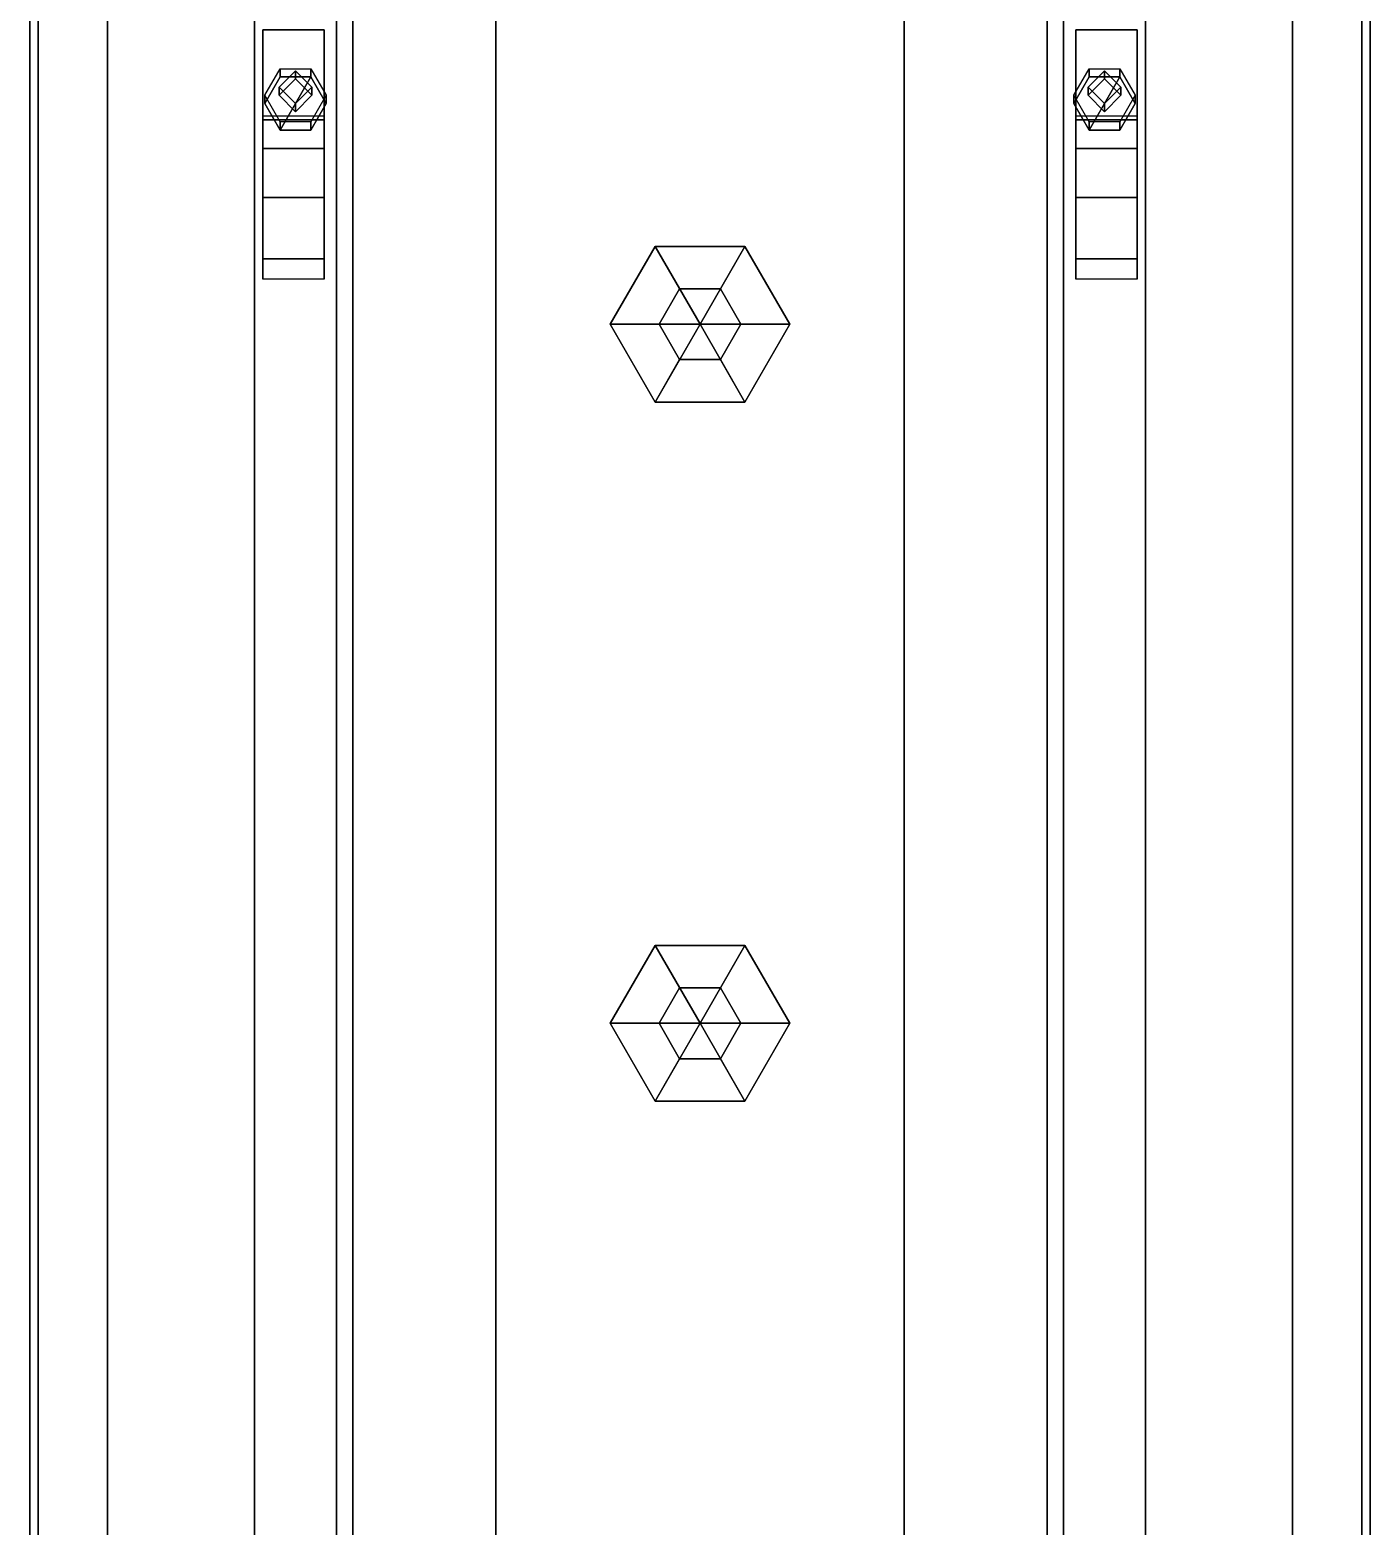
# Model space of a CAD drawing. Extents: x -1.7 to 1.6, y -7.7 to 7.7.
# Drawn here: x -1.64 to 1.64, y 0 to 3.66 of the extents above; entities that cross this region are included whole.
import ezdxf

# ---------------------------------------------------------------- set-up
doc = ezdxf.new("R2010")
doc.units = 0
doc.layers.get('0').update_dxf_attribs({"linetype": 'CONTINUOUS'})
doc.layers.add('SUSPENSION', color=5, linetype='CONTINUOUS')

msp = doc.modelspace()

# ---------------------------------------------------------------- linework, layer by layer
for points in [[(-1.09, 7.1, 0.92), (-1.09, -7.1, 0.92), (-1.09, -7.1, 1.19), (-1.09, 7.1, 1.19)], [(-0.85, 6.8, 0.92), (-0.85, -6.8, 0.92), (-1.09, -7.1, 0.92), (-1.09, 7.1, 0.92)], [(1.09, 7.1, 0.92), (1.09, -7.1, 0.92), (0.85, -6.8, 0.92), (0.85, 6.8, 0.92)], [(1.09, -7.1, 1.19), (1.09, -7.1, 0.92), (1.09, 7.1, 0.92), (1.09, 7.1, 1.19)], [(-1.64, 7, 3.45), (-1.64, -7, 3.45), (-1.64, -7, 3.59), (-1.64, 7, 3.59)], [(-1.64, 7, 3.59), (-1.64, -7, 3.59), (-1.62, -7, 3.73), (-1.62, 7, 3.73)], [(-1.62, -7, 3.73), (-1.45, -7, 3.83), (-1.45, 7, 3.83), (-1.62, 7, 3.73)], [(-1.45, 7, 3.83), (-1.45, -7, 3.83), (-0.89, -7, 4.03), (-0.89, 7, 4.03)], [(-0.89, -7, 4.03), (-0.5, -7, 4.14), (-0.5, 7, 4.14), (-0.89, 7, 4.03)], [(-0.5, 7, 4.14), (-0.5, -7, 4.14), (0.5, -7, 4.14), (0.5, 7, 4.14)], [(0.5, 7, 4.14), (0.5, -7, 4.14), (0.89, -7, 4.03), (0.89, 7, 4.03)], [(0.89, -7, 4.03), (1.45, -7, 3.83), (1.45, 7, 3.83), (0.89, 7, 4.03)], [(1.45, 7, 3.83), (1.45, -7, 3.83), (1.62, -7, 3.73), (1.62, 7, 3.73)], [(1.62, -7, 3.73), (1.64, -7, 3.59), (1.64, 7, 3.59), (1.62, 7, 3.73)], [(1.64, -7, 3.59), (1.64, -7, 3.45), (1.64, 7, 3.45), (1.64, 7, 3.59)], [(-0.85, -6.8, 1.19), (-0.85, -6.8, 0.92), (-0.85, 6.8, 0.92), (-0.85, 6.8, 1.19)], [(0.85, 6.8, 0.92), (0.85, -6.8, 0.92), (0.85, -6.8, 1.19), (0.85, 6.8, 1.19)], [(-1.64, 6, 1.19), (-1.64, -6, 1.19), (-1.64, -6, 3.45), (-1.64, 6, 3.45)], [(1.64, 6, 1.19), (1.64, -6, 1.19), (-1.64, -6, 1.19), (-1.64, 6, 1.19)], [(1.64, -6, 3.45), (1.64, -6, 1.19), (1.64, 6, 1.19), (1.64, 6, 3.45)], [(-0.05, 3.0266, 4.3), (-0.1, 2.94, 4.3), (-0.22, 2.94, 4.38), (-0.11, 3.1305, 4.38)], [(-0.11, 3.1305, 4.38), (-0.22, 2.94, 4.38), (0, 2.94, 4.52)], [(0.05, 3.0266, 4.3), (-0.05, 3.0266, 4.3), (-0.11, 3.1305, 4.38), (0.11, 3.1305, 4.38)], [(0.11, 3.1305, 4.38), (-0.11, 3.1305, 4.38), (0, 2.94, 4.52)], [(0.22, 2.94, 4.38), (0.11, 3.1305, 4.38), (0, 2.94, 4.52)], [(0.1, 2.94, 4.3), (0.05, 3.0266, 4.3), (0.11, 3.1305, 4.38), (0.22, 2.94, 4.38)], [(-0.05, 3.0266, 4.14), (-0.1, 2.94, 4.14), (-0.1, 2.94, 4.3), (-0.05, 3.0266, 4.3)], [(0.05, 3.0266, 4.14), (-0.05, 3.0266, 4.14), (-0.05, 3.0266, 4.3), (0.05, 3.0266, 4.3)], [(0.1, 2.94, 4.14), (0.05, 3.0266, 4.14), (0.05, 3.0266, 4.3), (0.1, 2.94, 4.3)], [(-0.1, 2.94, 4.3), (-0.05, 2.8534, 4.3), (-0.11, 2.7495, 4.38), (-0.22, 2.94, 4.38)], [(-0.22, 2.94, 4.38), (-0.11, 2.7495, 4.38), (0, 2.94, 4.52)], [(-0.11, 2.7495, 4.38), (0.11, 2.7495, 4.38), (0, 2.94, 4.52)], [(-0.1, 2.94, 4.14), (-0.05, 2.8534, 4.14), (-0.05, 2.8534, 4.3), (-0.1, 2.94, 4.3)], [(0.11, 2.7495, 4.38), (0.22, 2.94, 4.38), (0, 2.94, 4.52)], [(0.05, 2.8534, 4.14), (0.1, 2.94, 4.14), (0.1, 2.94, 4.3), (0.05, 2.8534, 4.3)], [(0.05, 2.8534, 4.3), (0.1, 2.94, 4.3), (0.22, 2.94, 4.38), (0.11, 2.7495, 4.38)], [(-0.05, 2.8534, 4.3), (0.05, 2.8534, 4.3), (0.11, 2.7495, 4.38), (-0.11, 2.7495, 4.38)], [(-0.05, 2.8534, 4.14), (0.05, 2.8534, 4.14), (0.05, 2.8534, 4.3), (-0.05, 2.8534, 4.3)], [(-0.11, 1.4205, 4.38), (-0.22, 1.23, 4.38), (0, 1.23, 4.52)], [(-0.05, 1.3166, 4.3), (-0.1, 1.23, 4.3), (-0.22, 1.23, 4.38), (-0.11, 1.4205, 4.38)], [(0.11, 1.4205, 4.38), (-0.11, 1.4205, 4.38), (0, 1.23, 4.52)], [(0.05, 1.3166, 4.3), (-0.05, 1.3166, 4.3), (-0.11, 1.4205, 4.38), (0.11, 1.4205, 4.38)], [(0.22, 1.23, 4.38), (0.11, 1.4205, 4.38), (0, 1.23, 4.52)], [(0.1, 1.23, 4.3), (0.05, 1.3166, 4.3), (0.11, 1.4205, 4.38), (0.22, 1.23, 4.38)], [(-0.05, 1.3166, 4.14), (-0.1, 1.23, 4.14), (-0.1, 1.23, 4.3), (-0.05, 1.3166, 4.3)], [(0.05, 1.3166, 4.14), (-0.05, 1.3166, 4.14), (-0.05, 1.3166, 4.3), (0.05, 1.3166, 4.3)], [(0.1, 1.23, 4.14), (0.05, 1.3166, 4.14), (0.05, 1.3166, 4.3), (0.1, 1.23, 4.3)], [(-0.22, 1.23, 4.38), (-0.11, 1.0395, 4.38), (0, 1.23, 4.52)], [(-0.1, 1.23, 4.3), (-0.05, 1.1434, 4.3), (-0.11, 1.0395, 4.38), (-0.22, 1.23, 4.38)], [(-0.11, 1.0395, 4.38), (0.11, 1.0395, 4.38), (0, 1.23, 4.52)], [(-0.1, 1.23, 4.14), (-0.05, 1.1434, 4.14), (-0.05, 1.1434, 4.3), (-0.1, 1.23, 4.3)], [(0.11, 1.0395, 4.38), (0.22, 1.23, 4.38), (0, 1.23, 4.52)], [(0.05, 1.1434, 4.14), (0.1, 1.23, 4.14), (0.1, 1.23, 4.3), (0.05, 1.1434, 4.3)], [(0.05, 1.1434, 4.3), (0.1, 1.23, 4.3), (0.22, 1.23, 4.38), (0.11, 1.0395, 4.38)], [(-0.05, 1.1434, 4.3), (0.05, 1.1434, 4.3), (0.11, 1.0395, 4.38), (-0.11, 1.0395, 4.38)], [(-0.05, 1.1434, 4.14), (0.05, 1.1434, 4.14), (0.05, 1.1434, 4.3), (-0.05, 1.1434, 4.3)]]:
    msp.add_3dface(points)
at = {"layer": 'SUSPENSION'}
for points in [[(-1.07, 3.25, 0.52), (-1.07, 3.66, 0.51), (-0.92, 3.66, 0.51), (-0.92, 3.25, 0.52)], [(-1.07, 3.66, 0.58), (-1.07, 3.66, 0.51), (-1.07, 3.25, 0.52), (-1.07, 3.44, 0.58)], [(-0.92, 3.44, 0.58), (-0.92, 3.66, 0.58), (-1.07, 3.66, 0.58), (-1.07, 3.44, 0.58)], [(-0.92, 3.25, 0.52), (-0.92, 3.66, 0.51), (-0.92, 3.66, 0.58), (-0.92, 3.44, 0.58)], [(1.07, 3.66, 0.58), (1.07, 3.66, 0.51), (0.92, 3.66, 0.51), (0.92, 3.66, 0.58)], [(0.92, 3.66, 0.58), (0.92, 3.66, 0.51), (0.92, 3.25, 0.52), (0.92, 3.44, 0.58)], [(1.07, 3.44, 0.58), (1.07, 3.66, 0.58), (0.92, 3.66, 0.58), (0.92, 3.44, 0.58)], [(0.92, 3.25, 0.52), (0.92, 3.66, 0.51), (1.07, 3.66, 0.51), (1.07, 3.25, 0.52)], [(1.07, 3.25, 0.52), (1.07, 3.66, 0.51), (1.07, 3.66, 0.58), (1.07, 3.44, 0.58)], [(-1.0275, 3.545, 0.27), (-1.065, 3.48, 0.27), (-1.065, 3.5, 0.52), (-1.0275, 3.565, 0.52)], [(-0.99, 3.54, 0.58), (-1.03, 3.5, 0.58), (-1.03, 3.52, 0.92), (-0.99, 3.56, 0.92)], [(-0.9525, 3.545, 0.27), (-1.0275, 3.545, 0.27), (-1.0275, 3.565, 0.52), (-0.9525, 3.565, 0.52)], [(-0.95, 3.5, 0.58), (-0.99, 3.54, 0.58), (-0.99, 3.56, 0.92), (-0.95, 3.52, 0.92)], [(-0.915, 3.48, 0.27), (-0.9525, 3.545, 0.27), (-0.9525, 3.565, 0.52), (-0.915, 3.5, 0.52)], [(0.9525, 3.545, 0.27), (0.915, 3.48, 0.27), (0.915, 3.5, 0.52), (0.9525, 3.565, 0.52)], [(0.99, 3.54, 0.58), (0.95, 3.5, 0.58), (0.95, 3.52, 0.92), (0.99, 3.56, 0.92)], [(1.0275, 3.545, 0.27), (0.9525, 3.545, 0.27), (0.9525, 3.565, 0.52), (1.0275, 3.565, 0.52)], [(1.03, 3.5, 0.58), (0.99, 3.54, 0.58), (0.99, 3.56, 0.92), (1.03, 3.52, 0.92)], [(1.065, 3.48, 0.27), (1.0275, 3.545, 0.27), (1.0275, 3.565, 0.52), (1.065, 3.5, 0.52)], [(-1.065, 3.48, 0.27), (-1.0275, 3.545, 0.27), (-0.9525, 3.545, 0.27), (-1.0275, 3.415, 0.27)], [(-1.03, 3.5, 0.58), (-0.99, 3.46, 0.58), (-0.99, 3.48, 0.92), (-1.03, 3.52, 0.92)], [(-1.0275, 3.415, 0.27), (-0.9525, 3.545, 0.27), (-0.915, 3.48, 0.27), (-0.9525, 3.415, 0.27)], [(-0.99, 3.46, 0.58), (-0.95, 3.5, 0.58), (-0.95, 3.52, 0.92), (-0.99, 3.48, 0.92)], [(0.915, 3.48, 0.27), (0.9525, 3.545, 0.27), (1.0275, 3.545, 0.27), (0.9525, 3.415, 0.27)], [(0.95, 3.5, 0.58), (0.99, 3.46, 0.58), (0.99, 3.48, 0.92), (0.95, 3.52, 0.92)], [(0.9525, 3.415, 0.27), (1.0275, 3.545, 0.27), (1.065, 3.48, 0.27), (1.0275, 3.415, 0.27)], [(0.99, 3.46, 0.58), (1.03, 3.5, 0.58), (1.03, 3.52, 0.92), (0.99, 3.48, 0.92)], [(-1.065, 3.48, 0.27), (-1.0275, 3.415, 0.27), (-1.0275, 3.435, 0.52), (-1.065, 3.5, 0.52)], [(-0.9525, 3.415, 0.27), (-0.915, 3.48, 0.27), (-0.915, 3.5, 0.52), (-0.9525, 3.435, 0.52)], [(0.915, 3.48, 0.27), (0.9525, 3.415, 0.27), (0.9525, 3.435, 0.52), (0.915, 3.5, 0.52)], [(1.0275, 3.415, 0.27), (1.065, 3.48, 0.27), (1.065, 3.5, 0.52), (1.0275, 3.435, 0.52)], [(-0.92, 3.45, 0.92), (-0.92, 3.37, 0.84), (-1.07, 3.37, 0.84), (-1.07, 3.45, 0.92)], [(-1.07, 3.37, 0.84), (-1.07, 3.1, 0.84), (-1.07, 3.05, 0.92), (-1.07, 3.45, 0.92)], [(-0.92, 3.05, 0.92), (-0.92, 3.1, 0.84), (-0.92, 3.37, 0.84), (-0.92, 3.45, 0.92)], [(1.07, 3.45, 0.92), (1.07, 3.37, 0.84), (0.92, 3.37, 0.84), (0.92, 3.45, 0.92)], [(0.92, 3.37, 0.84), (0.92, 3.1, 0.84), (0.92, 3.05, 0.92), (0.92, 3.45, 0.92)], [(1.07, 3.05, 0.92), (1.07, 3.1, 0.84), (1.07, 3.37, 0.84), (1.07, 3.45, 0.92)], [(-0.92, 3.37, 0.71), (-0.92, 3.44, 0.58), (-1.07, 3.44, 0.58), (-1.07, 3.37, 0.71)], [(-1.07, 3.44, 0.58), (-1.07, 3.25, 0.52), (-1.07, 3.1, 0.71), (-1.07, 3.37, 0.71)], [(-1.0275, 3.415, 0.27), (-0.9525, 3.415, 0.27), (-0.9525, 3.435, 0.52), (-1.0275, 3.435, 0.52)], [(-0.92, 3.1, 0.71), (-0.92, 3.25, 0.52), (-0.92, 3.44, 0.58), (-0.92, 3.37, 0.71)], [(1.07, 3.37, 0.71), (1.07, 3.44, 0.58), (0.92, 3.44, 0.58), (0.92, 3.37, 0.71)], [(0.92, 3.44, 0.58), (0.92, 3.25, 0.52), (0.92, 3.1, 0.71), (0.92, 3.37, 0.71)], [(0.9525, 3.415, 0.27), (1.0275, 3.415, 0.27), (1.0275, 3.435, 0.52), (0.9525, 3.435, 0.52)], [(1.07, 3.1, 0.71), (1.07, 3.25, 0.52), (1.07, 3.44, 0.58), (1.07, 3.37, 0.71)], [(-1.07, 3.37, 0.71), (-1.07, 3.1, 0.71), (-1.07, 3.1, 0.84), (-1.07, 3.37, 0.84)], [(-0.92, 3.37, 0.84), (-0.92, 3.37, 0.71), (-1.07, 3.37, 0.71), (-1.07, 3.37, 0.84)], [(-0.92, 3.1, 0.84), (-0.92, 3.1, 0.71), (-0.92, 3.37, 0.71), (-0.92, 3.37, 0.84)], [(1.07, 3.37, 0.84), (1.07, 3.37, 0.71), (0.92, 3.37, 0.71), (0.92, 3.37, 0.84)], [(0.92, 3.37, 0.71), (0.92, 3.1, 0.71), (0.92, 3.1, 0.84), (0.92, 3.37, 0.84)], [(1.07, 3.1, 0.84), (1.07, 3.1, 0.71), (1.07, 3.37, 0.71), (1.07, 3.37, 0.84)], [(-1.07, 3.1, 0.71), (-1.07, 3.25, 0.52), (-0.92, 3.25, 0.52), (-0.92, 3.1, 0.71)], [(0.92, 3.1, 0.71), (0.92, 3.25, 0.52), (1.07, 3.25, 0.52), (1.07, 3.1, 0.71)], [(-1.07, 3.05, 0.92), (-1.07, 3.1, 0.84), (-0.92, 3.1, 0.84), (-0.92, 3.05, 0.92)], [(-1.07, 3.1, 0.84), (-1.07, 3.1, 0.71), (-0.92, 3.1, 0.71), (-0.92, 3.1, 0.84)], [(0.92, 3.1, 0.84), (0.92, 3.1, 0.71), (1.07, 3.1, 0.71), (1.07, 3.1, 0.84)], [(0.92, 3.05, 0.92), (0.92, 3.1, 0.84), (1.07, 3.1, 0.84), (1.07, 3.05, 0.92)]]:
    msp.add_3dface(points, dxfattribs=at)

doc.saveas('drawing.dxf')
